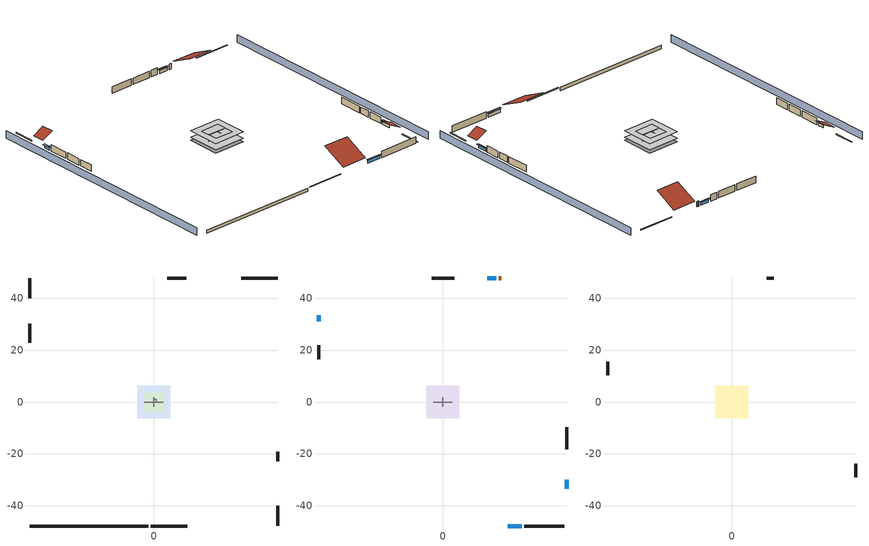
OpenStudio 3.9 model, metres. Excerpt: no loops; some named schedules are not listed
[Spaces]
garage 1
 floor foundation (Slab1 construction): -3.66,-3.66 -3.66,3.66 3.66,3.66 3.66,-3.66 z0
 wall outside (Wall1 construction): -47.76,30.15 -47.76,22.84 z0.3:2.74
 wall outside (Wall2 construction): 12.58,47.76 5.26,47.76 z0.3:2.74
 wall outside (Wall12 construction): 47.76,-22.88 47.76,-19.22 z0.3:2.74
 wall to conditioned space 1 (Wall5 construction Reversed): -3.66,0 3.66,0 z0.3:2.74
 wall to conditioned space 1 (Wall6 construction Reversed): 0,-1.83 0,1.83 z0.3:2.74
crawlspace - vented 1
 floor foundation (Slab2 construction): -6.28,-6.28 -6.28,6.28 6.28,6.28 6.28,-6.28 z-0.91
 wall outside (RimJoist1 construction): -1.11,-47.76 12.94,-47.76 z0.3:0.61
 wall outside (RimJoist2 construction): -47.76,47.76 -47.76,39.96 z0.3:0.61
 wall outside (RimJoist3 construction): 47.76,47.76 33.71,47.76 z0.3:0.61
 wall outside (RimJoist4 construction): 47.76,-47.76 47.76,-39.96 z0.3:0.61
 wall foundation (FoundationWall1 construction): -47.76,-47.76 -2.04,-47.76 z-0.91:0.3
central ac and furnace airloop ret air space
 floor adiabatic (AdiabaticConst): 0,0 0,1 1,1 1,0 z0
 wall adiabatic (AdiabaticConst): 0,1 0,0 1,0 1,1 0,1 z0:1
 ceiling adiabatic (AdiabaticConst): 1,0 1,1 0,1 0,0 z1
conditioned space 1
 floor to crawlspace - vented 1 (Floor2 construction): -6.28,-6.28 -6.28,6.28 6.28,6.28 6.28,-6.28 z0.3
 wall outside (Wall3 construction): 31.34,-47.76 46.83,-47.76 z0.3:2.74
 wall outside (Wall4 construction): -47.76,21.91 -47.76,16.41 z0.3:2.74
 wall outside (Wall7 construction): 4.33,47.76 -4.18,47.76 z0.3:2.74
 wall outside (Wall8 construction): 47.76,-18.29 47.76,-9.69 z0.3:2.74
 wall outside (AdiabaticWallConstruction): 24.95,-47.76 30.41,-47.76 z0.3:1.52; -47.76,33.37 -47.76,31.08 z0.3:1.34; 20.62,47.76 17.18,47.76 z0.3:1.46; 47.76,-33.37 47.76,-29.99 z0.3:1.4
 wall outside (AdiabaticWallConstruction 1): 22.46,47.76 21.55,47.76 z0.3:2.34
 window (WindowConstruction): 24.95,-47.76 30.41,-47.76 z0.3:1.52
 window (WindowConstruction 1): -47.76,33.37 -47.76,31.08 z0.3:1.34
 window (WindowConstruction 2): 20.62,47.76 17.18,47.76 z0.3:1.46
 window (WindowConstruction 3): 47.76,-33.37 47.76,-29.99 z0.3:1.4
 door (Door): 22.46,47.76 21.55,47.76 z0.3:2.34
attic - vented 1
 floor to garage 1 (Floor1 construction): -3.66,-3.66 -3.66,3.66 3.66,3.66 3.66,-3.66 z2.74
 floor to conditioned space 1 (Floor3 construction Reversed): -6.28,-6.28 -6.28,6.28 6.28,6.28 6.28,-6.28 z2.74
 wall outside (Wall9 construction): -47.76,15.48 -47.76,10.23 z0.3:2.74
 wall outside (Wall10 construction): 47.76,-29.06 47.76,-23.8 z0.3:2.74
 wall outside (Wall11 construction): 16.25,47.76 13.51,47.76 z0.3:2.74
 roof outside (Roof1 construction): 24.02,-47.76,2.74 24.02,-38.68,7.29 13.87,-38.68,7.29 13.87,-47.76,2.74
 roof outside (Roof2 construction): -47.76,34.3,2.74 -43.53,34.3,4.86 -43.53,39.03,4.86 -47.76,39.03,2.74
 roof outside (Roof3 construction): 47.76,-34.3,2.74 43.53,-34.3,4.86 43.53,-39.03,4.86 47.76,-39.03,2.74
 roof outside (Roof4 construction): 23.39,47.76,2.74 23.39,39.36,6.94 32.78,39.36,6.94 32.78,47.76,2.74
shading: 52.34,-47.76 52.34,47.76 / -52.34,47.76 -52.34,-47.76 z0:2.74; 30.72,-47.76 24.65,-47.76 24.65,-48.37 30.72,-48.37 z1.83; -47.76,30.78 -47.76,33.67 -48.37,33.67 -48.37,30.78 z1.65; 16.87,47.76 20.93,47.76 20.93,48.37 16.87,48.37 z1.77; 47.76,-29.68 47.76,-33.67 48.37,-33.67 48.37,-29.68 z1.71
[Site]
Portland Intl Arpt_OR: Latitude {deg}=45.59; Longitude {deg}=-122.6; Time Zone {hr}=-8; Elevation {m}=33; Terrain=Suburbs; Keep Site Location Information=Yes
[Site:GroundTemperature:Shallow]
10.2558, 8.96328, 8.85977, 9.47314, 11.9355, 14.3863, 16.5111, 17.8571, 17.9714, 16.8767, 14.8061, 12.4304
[Site:WaterMainsTemperature]
Calculation Method=Schedule; Temperature Schedule=mains temperature schedule
[Building]
Building 1
[Material] Roughness=Rough
Name | Thickness {m} | Conductivity {W/m-K} | Density {kg/m3} | Specific Heat {J/kg-K} | Thermal Absorptance | Solar Absorptance | Visible Absorptance
asphalt or fiberglass shingles | 0.00635 | 0.162714 | 1121.4 | 1465.45 | 0.9 | 0.85 | 0.85
roof rigid ins | 0.00281632 | 0.029427 | 32.04 | 1214.23 | 0.9 | 0.7 | 0.7
osb sheathing 0.5 in. | 0.0127 | 0.115458 | 512.64 | 1214.23 | 0.9 | 0.6 | 0.6
wood siding | 0.0254 | 0.102417 | 544.68 | 1172.36 | 0.9 | 0.85 | 0.85
osb sheathing 0.5 in. 1 | 0.0127 | 0.115458 | 512.64 | 1214.23 | 0.9 | 0.7 | 0.7
wall stud and cavity | 0.1397 | 0.727959 | 139.0536 | 1170.24 | 0.9 | 0.6 | 0.6
wall stud and cavity 1 | 0.1397 | 0.117713 | 139.0536 | 1170.24 | 0.9 | 0.7 | 0.7
gypsum board | 0.0127 | 0.160291 | 801 | 837.4 | 0.9 | 0.6 | 0.6
osb sheathing 0.5 in. 2; osb sheathing 0.5 in. 3 | 0.0127 | 0.115458 | 512.64 | 1214.23
wall stud and cavity 2 | 0.1397 | 0.103501 | 139.0536 | 1170.24 | 0.9 | 0.7 | 0.7
rim joist stud and cavity | 0.0508 | 0.178688 | 50.32683 | 1063.81 | 0.9 | 0.6 | 0.6
ceiling stud and cavity | 0.1397 | 1.39189 | 65.682 | 1177.47 | 0.9 | 0.7 | 0.7
floor stud and cavity | 0.1397 | 0.923637 | 92.3553 | 1139.71 | 0.9 | 0.7 | 0.7
osb sheathing 0.75 in. | 0.01905 | 0.115458 | 512.64 | 1214.23 | 0.9 | 0.7 | 0.7
floor covering | 0.0127 | 0.0433444 | 54.468 | 1339.84 | 0.9 | 0.6 | 0.6
ceiling loosefill ins | 0.254 | 0.0480833 | 16.02 | 1046.75 | 0.9 | 0.7 | 0.7
ceiling stud and cavity 1 | 0.1397 | 0.104117 | 65.682 | 1177.47 | 0.9 | 0.7 | 0.7
concrete 4.0 in. | 0.1016 | 1.803125 | 2242.8 | 837.4 | 0.9 | 0.7 | 0.7
concrete 8.0 in. | 0.2032 | 1.803125 | 2242.8 | 837.4 | 0.9 | 0.7 | 0.7
soil 0.5 in. | 0.0127 | 1.3848 | 1842.3 | 418.7 | 0.9 | 0.7 | 0.7
wood siding 1; wood siding 2 | 0.0254 | 0.102417 | 544.68 | 1172.36
wall rigid ins | 0.512978 | 0.029427 | 32.04 | 1214.23 | 0.9 | 0.7 | 0.7
wall stud and cavity 3 | 0.0889 | 0.380278 | 52.3479 | 1209.89 | 0.9 | 0.7 | 0.7
door material | 0.04445 | 0.0612267 | 512.64 | 1214.23 | 0.9 | 0.7 | 0.7
wall stud and cavity 4 | 0.0889 | 0.391764 | 83.0341 | 1211.67 | 0.9 | 0.7 | 0.7
furniture material conditioned space 1; furniture material garage 1 | 0.1524 | 0.115458 | 640.8 | 1214.23 | 0.9 | 0.6 | 0.6
[Construction]
Roof1 construction; Roof2 construction; Roof3 construction; Roof4 construction: asphalt or fiberglass shingles, roof rigid ins, osb sheathing 0.5 in.
Wall1 construction; Wall2 construction: wood siding, osb sheathing 0.5 in. 1, wall stud and cavity
Wall3 construction; Wall4 construction: wood siding, osb sheathing 0.5 in. 1, wall stud and cavity 1, gypsum board
Wall5 construction Reversed: gypsum board, wall stud and cavity 2, osb sheathing 0.5 in. 2
Wall6 construction Reversed: gypsum board, wall stud and cavity 2, osb sheathing 0.5 in. 3
Wall7 construction; Wall8 construction: wood siding, osb sheathing 0.5 in. 2, wall stud and cavity 1, gypsum board
Wall9 construction; Wall10 construction; Wall11 construction; Wall12 construction: wood siding, osb sheathing 0.5 in. 2, wall stud and cavity
RimJoist1 construction; RimJoist2 construction; RimJoist3 construction; RimJoist4 construction: wood siding, rim joist stud and cavity
Floor1 construction: ceiling stud and cavity
Floor2 construction: floor stud and cavity, osb sheathing 0.75 in., floor covering
Floor3 construction Reversed: gypsum board, ceiling stud and cavity 1, ceiling loosefill ins
Slab1 construction: concrete 4.0 in.
FoundationWall1 construction: concrete 8.0 in.
Slab2 construction: soil 0.5 in.
WindowConstruction; WindowConstruction 1; WindowConstruction 2; WindowConstruction 3: WindowMaterial
AdiabaticWallConstruction: wood siding 1, wall rigid ins, wall stud and cavity 3, gypsum board
Door: door material
AdiabaticWallConstruction 1: wood siding 2, wall rigid ins, wall stud and cavity 3, gypsum board
PartitionWallConstruction: gypsum board, wall stud and cavity 4, gypsum board
furniture construction conditioned space 1: furniture material conditioned space 1
furniture construction garage 1: furniture material garage 1
AdiabaticConst: Adiabatic
[WindowMaterial:SimpleGlazingSystem]
WindowMaterial: U-Factor {W/m2-K}=2.15764; Solar Heat Gain Coefficient=0.44
[Material:NoMass]
Adiabatic: Roughness=Rough; Thermal Resistance {m2-K/W}=176.1
[ThermalZone] Multiplier=1; Use Ideal Air Loads=No
Name | Volume {m3} | Thermostat
conditioned space | 384.656 | conditioned space temperature setpoint
attic - vented | 228.873
garage | 130.484
crawlspace - vented | 192.328
central ac and furnace airloop ret air zone | 1
[Sizing:Zone] Zone Cooling Design Supply Air Temperature Input Method=SupplyAirTemperature; Zone Cooling Design Supply Air Temperature {C}=14; Zone Cooling Design Supply Air Temperature Difference {deltaC}=11.11; Zone Heating Design Supply Air Temperature Input Method=SupplyAirTemperature; Zone Heating Design Supply Air Temperature {C}=40; Zone Heating Design Supply Air Temperature Difference {deltaC}=11.11; Zone Cooling Design Supply Air Humidity Ratio {kg-H2O/kg-air}=0.0085; Zone Heating Design Supply Air Humidity Ratio {kg-H2O/kg-air}=0.008; Cooling Design Air Flow Method=DesignDay; Heating Design Air Flow Method=DesignDay; Account for Dedicated Outdoor Air System=No; Dedicated Outdoor Air System Control Strategy=NeutralSupplyAir; Dedicated Outdoor Air Low Setpoint Temperature for Design {C}=autosize; Dedicated Outdoor Air High Setpoint Temperature for Design {C}=autosize; Zone Load Sizing Method=Sensible Load Only No Latent Load; Zone Latent Cooling Design Supply Air Humidity Ratio Input Method=HumidityRatioDifference; Zone Cooling Design Supply Air Humidity Ratio Difference {kgWater/kgDryAir}=0.005; Zone Latent Heating Design Supply Air Humidity Ratio Input Method=HumidityRatioDifference; Zone Humidification Design Supply Air Humidity Ratio Difference {kgWater/kgDryAir}=0.005; Sizing Option=Coincident
attic - vented; garage; crawlspace - vented; central ac and furnace airloop ret air zone
[Space]
Name | Thermal Zone | Volume {m3}
conditioned space 1 | conditioned space | 384.656
attic - vented 1 | attic - vented | 228.873
garage 1 | garage | 130.484
crawlspace - vented 1 | crawlspace - vented | 192.328
central ac and furnace airloop ret air space | central ac and furnace airloop ret air zone
[ThermostatSetpoint:DualSetpoint]
conditioned space temperature setpoint: Heating Setpoint Temperature Schedule=heating setpoint; Cooling Setpoint Temperature Schedule=cooling setpoint; Temperature Difference Between Cutout And Setpoint {deltaC}=0
[Foundation:Kiva] Wall Depth Below Slab {m}=0.2032
Name | Initial Indoor Air Temperature {C} | Wall Height Above Grade {m}
Foundation Kiva 1 | 13.4258 | 0.1016
Foundation Kiva 2 | 7.80547 | 0.3048
[Foundation:Kiva:Settings]
Soil Conductivity {W/m-K}=1.3848; Soil Density {kg/m3}=1842.3; Soil Specific Heat {J/kg-K}=418.7; Ground Solar Absorptivity=0.9; Ground Thermal Absorptivity=0.9; Ground Surface Roughness {m}=0.03; Far-Field Width {m}=40; Deep-Ground Boundary Condition=ZeroFlux; Deep-Ground Depth {m}=40; Minimum Cell Dimension {m}=0.2; Maximum Cell Growth Coefficient=3; Simulation Timestep=Timestep
[SurfaceProperty:ExposedFoundationPerimeter] Exposed Perimeter Calculation Method=TotalExposedPerimeter
Name | Total Exposed Perimeter {m}
Slab1 | 18.288
Slab2 | 45.72
[SurfaceProperty:IncidentSolarMultiplier] Incident Solar Multiplier=1; Incident Solar Multiplier Schedule=trans schedule winter=0.85 summer=0.7
Window1; Window2; Window3; Window4
[InternalMass:Definition] Design Level Calculation Method=SurfaceArea
Name | Construction | Surface Area {m2}
partition wall mass | PartitionWallConstruction | 157.749
furniture mass conditioned space 1 | furniture construction conditioned space 1 | 63.09974
furniture mass garage 1 | furniture construction garage 1 | 5.35122
[InternalMass] Multiplier=1
Name | Internal Mass Definition | Space or SpaceType
partition wall mass | partition wall mass | conditioned space 1
furniture mass conditioned space 1 | furniture mass conditioned space 1 | conditioned space 1
furniture mass garage 1 | furniture mass garage 1 | garage 1
[Fan:SystemModel]
central ac and furnace supply fan: Availability Schedule=Always On Discrete; Design Maximum Air Flow Rate {m3/s}=0.428528; Speed Control Method=Discrete; Electric Power Minimum Flow Rate Fraction=0.2; Design Pressure Rise {Pa}=500; Motor Efficiency=1; Motor In Air Stream Fraction=1; Design Electric Power Consumption {W}=autosize; Design Power Sizing Method=PowerPerFlow; Electric Power Per Unit Flow Rate {W/(m3/s)}=794.58; Electric Power Per Unit Flow Rate Per Unit Pressure {W-s/m3-Pa}=1.66667; Fan Total Efficiency=0.7; Motor Loss Radiative Fraction=0; Speed Flow Fraction 1=0.98568; Speed Electric Power Fraction 1=0.95766; Speed Flow Fraction 2=1; Speed Electric Power Fraction 2=1
[EnergyManagementSystem:Sensor]
Name | Output Variable or Output Meter Index Key | Output Variable or Output Meter
central_ac_and_furnace_supply_fan_s; central_ac_and_furnace_supply_fan_s_1 | central ac and furnace supply fan | Fan Electricity Energy
water_heater_T_set | water heater setpoint | Schedule Value
out_pb_s |  | Site Outdoor Air Barometric Pressure
out_wt_s |  | Site Outdoor Air Humidity Ratio
site_vw_s |  | Site Wind Speed
cool_season | cooling season schedule | Schedule Value
central_ac_and_furnace_airloop_Fan_RTF_s | central ac and furnace supply fan | Fan Runtime Fraction Speed 1
central_ac_and_furnace_airloop_Fan_RTF_s_1 | central ac and furnace supply fan | Fan Runtime Fraction Speed 2
central_ac_and_furnace_airloop_AH_MFR_s | Node 7 | System Node Mass Flow Rate
central_ac_and_furnace_airloop_AH_VFR_s | Node 7 | System Node Current Density Volume Flow Rate
central_ac_and_furnace_airloop_AH_Tout_s | Node 7 | System Node Temperature
central_ac_and_furnace_airloop_AH_Wout_s | Node 7 | System Node Humidity Ratio
central_ac_and_furnace_airloop_RA_T_s | Node 10 | System Node Temperature
central_ac_and_furnace_airloop_Ra_W_s | Node 10 | System Node Humidity Ratio
central_ac_and_furnace_airloop_0_DZ_T_s | crawlspace - vented | Zone Air Temperature
central_ac_and_furnace_airloop_0_DZ_W_s | crawlspace - vented | Zone Mean Air Humidity Ratio
natural_vent_s | natural vent schedule | Schedule Value
htg_sp_s | heating setpoint | Schedule Value
clg_sp_s | cooling setpoint | Schedule Value
mech_vent_range_fan_0_sch_s | mech vent range fan 0 schedule | Schedule Value
mech_vent_bath_fan_0_sch_s | mech vent bath fan 0 schedule | Schedule Value
clothes_dryer_exhaust_0_sch_s | clothes_dryer | Schedule Value
htg_load_cond |  | Heating:EnergyTransfer:Zone:CONDITIONED SPACE
clg_load_cond |  | Cooling:EnergyTransfer:Zone:CONDITIONED SPACE
htg_load_duct |  | Heating:EnergyTransfer:Zone:CENTRAL AC AND FURNACE AIRLOOP RET AIR ZONE
clg_load_duct |  | Cooling:EnergyTransfer:Zone:CENTRAL AC AND FURNACE AIRLOOP RET AIR ZONE
s_conv | Floor2 | Surface Inside Face Convection Heat Gain Energy
s_ig | Floor2 | Surface Inside Face Internal Gains Radiation Heat Gain Energy
s_sol | Floor2 | Surface Inside Face Solar Radiation Heat Gain Energy
s_lgt | Floor2 | Surface Inside Face Lights Radiation Heat Gain Energy
s_surf | Floor2 | Surface Inside Face Net Surface Thermal Radiation Heat Gain Energy
s_conv_1 | Floor3 | Surface Inside Face Convection Heat Gain Energy
s_ig_1 | Floor3 | Surface Inside Face Internal Gains Radiation Heat Gain Energy
s_sol_1 | Floor3 | Surface Inside Face Solar Radiation Heat Gain Energy
s_lgt_1 | Floor3 | Surface Inside Face Lights Radiation Heat Gain Energy
s_surf_1 | Floor3 | Surface Inside Face Net Surface Thermal Radiation Heat Gain Energy
ss_sol | Door1 | Surface Inside Face Solar Radiation Heat Gain Energy
ss_lgt | Door1 | Surface Inside Face Lights Radiation Heat Gain Energy
ss_conv | Door1 | Surface Inside Face Convection Heat Gain Energy
ss_ig | Door1 | Surface Inside Face Internal Gains Radiation Heat Gain Energy
ss_surf | Door1 | Surface Inside Face Net Surface Thermal Radiation Heat Gain Energy
ss_conv_1 | Window1 | Surface Inside Face Convection Heat Gain Energy
ss_ig_1 | Window1 | Surface Inside Face Internal Gains Radiation Heat Gain Energy
ss_surf_1 | Window1 | Surface Inside Face Net Surface Thermal Radiation Heat Gain Energy
ss_trans_in | Window1 | Surface Window Transmitted Solar Radiation Rate
ss_back_out | Window1 | Surface Window Shortwave from Zone Back Out Window Heat Transfer Rate
ss_trans_out | Window1 | Surface Inside Face Initial Transmitted Diffuse Transmitted Out Window Solar Radiation Rate
ss_conv_2 | Window2 | Surface Inside Face Convection Heat Gain Energy
ss_ig_2 | Window2 | Surface Inside Face Internal Gains Radiation Heat Gain Energy
ss_surf_2 | Window2 | Surface Inside Face Net Surface Thermal Radiation Heat Gain Energy
ss_trans_in_1 | Window2 | Surface Window Transmitted Solar Radiation Rate
ss_back_out_1 | Window2 | Surface Window Shortwave from Zone Back Out Window Heat Transfer Rate
ss_trans_out_1 | Window2 | Surface Inside Face Initial Transmitted Diffuse Transmitted Out Window Solar Radiation Rate
ss_conv_3 | Window3 | Surface Inside Face Convection Heat Gain Energy
ss_ig_3 | Window3 | Surface Inside Face Internal Gains Radiation Heat Gain Energy
ss_surf_3 | Window3 | Surface Inside Face Net Surface Thermal Radiation Heat Gain Energy
ss_trans_in_2 | Window3 | Surface Window Transmitted Solar Radiation Rate
ss_back_out_2 | Window3 | Surface Window Shortwave from Zone Back Out Window Heat Transfer Rate
ss_trans_out_2 | Window3 | Surface Inside Face Initial Transmitted Diffuse Transmitted Out Window Solar Radiation Rate
ss_conv_4 | Window4 | Surface Inside Face Convection Heat Gain Energy
ss_ig_4 | Window4 | Surface Inside Face Internal Gains Radiation Heat Gain Energy
ss_surf_4 | Window4 | Surface Inside Face Net Surface Thermal Radiation Heat Gain Energy
ss_trans_in_3 | Window4 | Surface Window Transmitted Solar Radiation Rate
ss_back_out_3 | Window4 | Surface Window Shortwave from Zone Back Out Window Heat Transfer Rate
ss_trans_out_3 | Window4 | Surface Inside Face Initial Transmitted Diffuse Transmitted Out Window Solar Radiation Rate
[OtherEquipment:Definition] Design Level Calculation Method=EquipmentLevel
Name | Design Level {W} | Fraction Latent | Fraction Radiant | Fraction Lost
water heater sens; central ac and furnace airloop_0 SupSensLkToCond; central ac and furnace airloop_0 SupCondToLv; central ac and furnace airloop_0 RetCondToRP; central ac and furnace airloop_0 RetSensLkToRP; central ac and furnace airloop_0 SupCondToDZ; central ac and furnace airloop_0 RetCondToDZ; central ac and furnace airloop_0 SupSensLkToDZ; mech vent house fan sensible load | 0 | 0 | 0 | 0
water heater lat; central ac and furnace airloop_0 SupLatLkToCond; central ac and furnace airloop_0 RetLatLkToRP; central ac and furnace airloop_0 SupLatLkToDZ; mech vent house fan latent load | 0 | 1 | 0 | 0
water heater energy adjustment1 | 0.01 | 0 | 0 | 1
clothes dryer 2 | 0 | 0.015 | 0.081 | 0.85
cooking range 2 | 0 | 0.08 | 0.432 | 0.2
general water use sensible | -61.6891 | 0 | 0.6 | 0
general water use latent | 62.594 | 1 | 0 | 0
[OtherEquipment]
Name | Other Equipment Definition | Space or SpaceType | Schedule | Fuel Type
water heater sens | water heater sens | conditioned space 1 | Always On Discrete
water heater lat | water heater lat | conditioned space 1 | Always On Discrete
water heater energy adjustment1 | water heater energy adjustment1 | conditioned space 1 | Always On Discrete | Electricity
clothes dryer 1 | clothes dryer 2 | conditioned space 1 | clothes_dryer | Electricity
cooking range 1 | cooking range 2 | conditioned space 1 | cooking_range | Electricity
general water use sensible | general water use sensible | conditioned space 1 | general water use schedule
general water use latent | general water use latent | conditioned space 1 | general water use schedule
central ac and furnace airloop_0 SupSensLkToCond | central ac and furnace airloop_0 SupSensLkToCond | conditioned space 1 | Always On Discrete
central ac and furnace airloop_0 SupLatLkToCond | central ac and furnace airloop_0 SupLatLkToCond | conditioned space 1 | Always On Discrete
central ac and furnace airloop_0 SupCondToLv | central ac and furnace airloop_0 SupCondToLv | conditioned space 1 | Always On Discrete
central ac and furnace airloop_0 RetCondToRP | central ac and furnace airloop_0 RetCondToRP | central ac and furnace airloop ret air space | Always On Discrete
central ac and furnace airloop_0 RetSensLkToRP | central ac and furnace airloop_0 RetSensLkToRP | central ac and furnace airloop ret air space | Always On Discrete
central ac and furnace airloop_0 RetLatLkToRP | central ac and furnace airloop_0 RetLatLkToRP | central ac and furnace airloop ret air space | Always On Discrete
central ac and furnace airloop_0 SupCondToDZ | central ac and furnace airloop_0 SupCondToDZ | crawlspace - vented 1 | Always On Discrete
central ac and furnace airloop_0 RetCondToDZ | central ac and furnace airloop_0 RetCondToDZ | crawlspace - vented 1 | Always On Discrete
central ac and furnace airloop_0 SupSensLkToDZ | central ac and furnace airloop_0 SupSensLkToDZ | crawlspace - vented 1 | Always On Discrete
central ac and furnace airloop_0 SupLatLkToDZ | central ac and furnace airloop_0 SupLatLkToDZ | crawlspace - vented 1 | Always On Discrete
mech vent house fan sensible load | mech vent house fan sensible load | conditioned space 1 | Always On Discrete
mech vent house fan latent load | mech vent house fan latent load | conditioned space 1 | Always On Discrete
[ElectricEquipment:Definition] Design Level Calculation Method=EquipmentLevel
Name | Design Level {W} | Fraction Latent | Fraction Radiant | Fraction Lost
clothes washer | 187.746 | 0.03 | 0.162 | 0.7
clothes dryer | 3189.57 | 0.015 | 0.081 | 0.85
dishwasher | 475.603 | 0.3 | 0.18 | 0.4
fridge | 51.9007 | 0 | 0.6 | 0
cooking range | 2064.33 | 0.08 | 0.432 | 0.2
misc tv | 871.731 | 0 | 0.6 | 0
misc plug loads | 719.272 | 0.021 | 0.558 | 0.049
whole house fan; mech vent house fan | 0 | 0 | 0 | 1
mech vent house fan cfis | 0 | 0 | 0 | 0
mech vent range fan 0; mech vent bath fan 0 | 30 | 0 | 0 | 1
[ElectricEquipment] Space or SpaceType=conditioned space 1
Name | Electric Equipment Definition | Schedule
clothes washer | clothes washer | clothes_washer
clothes dryer | clothes dryer | clothes_dryer
dishwasher | dishwasher | dishwasher
fridge | fridge | fridge schedule
cooking range | cooking range | cooking_range
misc tv | misc tv | plug_loads_tv
misc plug loads | misc plug loads | plug_loads_other
whole house fan | whole house fan | Always On Discrete
mech vent house fan | mech vent house fan | mech vent house fan schedule
mech vent house fan cfis | mech vent house fan cfis | mech vent house fan cfis schedule
mech vent range fan 0 | mech vent range fan 0 | mech vent range fan 0 schedule
mech vent bath fan 0 | mech vent bath fan 0 | mech vent bath fan 0 schedule
[WaterUse:Equipment:Definition]
Name | Peak Flow Rate {m3/s}
clothes washer | 2.5775e-06
dishwasher | 5.53552e-06
[Lights:Definition] Design Level Calculation Method=LightingLevel; Fraction Radiant=0.6; Fraction Visible=0.2; Return Air Fraction=0
Name | Lighting Level {W}
interior lighting | 219.819
garage lighting | 7.70639
[Lights] Fraction Replaceable=1
Name | Lights Definition | Space or SpaceType | Schedule
interior lighting | interior lighting | conditioned space 1 | lighting_interior
garage lighting | garage lighting | garage 1 | lighting_garage
[Exterior:Lights:Definition]
exterior lighting: Design Level {W}=7.09205
[Exterior:Lights]
exterior lighting: Exterior Lights Definition=exterior lighting; Schedule=exterior lighting schedule
[People:Definition]
occupants: Number of People Calculation Method=People; Number of People {people}=3; Fraction Radiant=0.314171; Sensible Heat Fraction=0.56303; Carbon Dioxide Generation Rate {m3/s-W}=0; Enable ASHRAE 55 Comfort Warnings=No; Mean Radiant Temperature Calculation Type=EnclosureAveraged
[People]
occupants: People Definition=occupants; Space or SpaceType=conditioned space 1; Number of People Schedule=occupants; Activity Level Schedule=occupants activity schedule; Multiplier=1
[ZoneMixing] Schedule=Always On Continuous; Design Flow Rate Calculation Method=Flow/Zone; Design Flow Rate {m3/s}=0
Name | Zone or Space | Source Zone or Space
central ac and furnace airloop_0 ZoneMixDZToCond mix | conditioned space | crawlspace - vented
central ac and furnace airloop_0 ZoneMixCondToDZ mix | crawlspace - vented | conditioned space
whole house fan mix | attic - vented | conditioned space
[SpaceInfiltration:DesignFlowRate] Schedule=Always On Discrete
Name | Space or SpaceType | Design Flow Rate Calculation Method | Design Flow Rate {m3/s} | Air Changes per Hour {1/hr} | Constant Term Coefficient | Temperature Term Coefficient | Velocity Term Coefficient | Velocity Squared Term Coefficient
natural vent flow; whole house fan flow; infil flow | conditioned space 1 | Flow/Space | 0
infil crawlspace - vented 1 | crawlspace - vented 1 | AirChanges/Hour |  | 2.6013 | 1 | 0 | 0 | 0
crawlspace_vented 1 duct leakage imbalance infil flow | crawlspace - vented 1 | Flow/Space | 0
[SpaceInfiltration:EffectiveLeakageArea] Schedule=Always On Discrete
Name | Space or SpaceType | Effective Air Leakage Area {cm2} | Stack Coefficient | Wind Coefficient
infil garage 1 | garage 1 | 407.755 | 0.000129147 | 4.64657e-05
infil attic - vented 1 | attic - vented 1 | 7041.35 | 0.000226005 | 3.83144e-05
